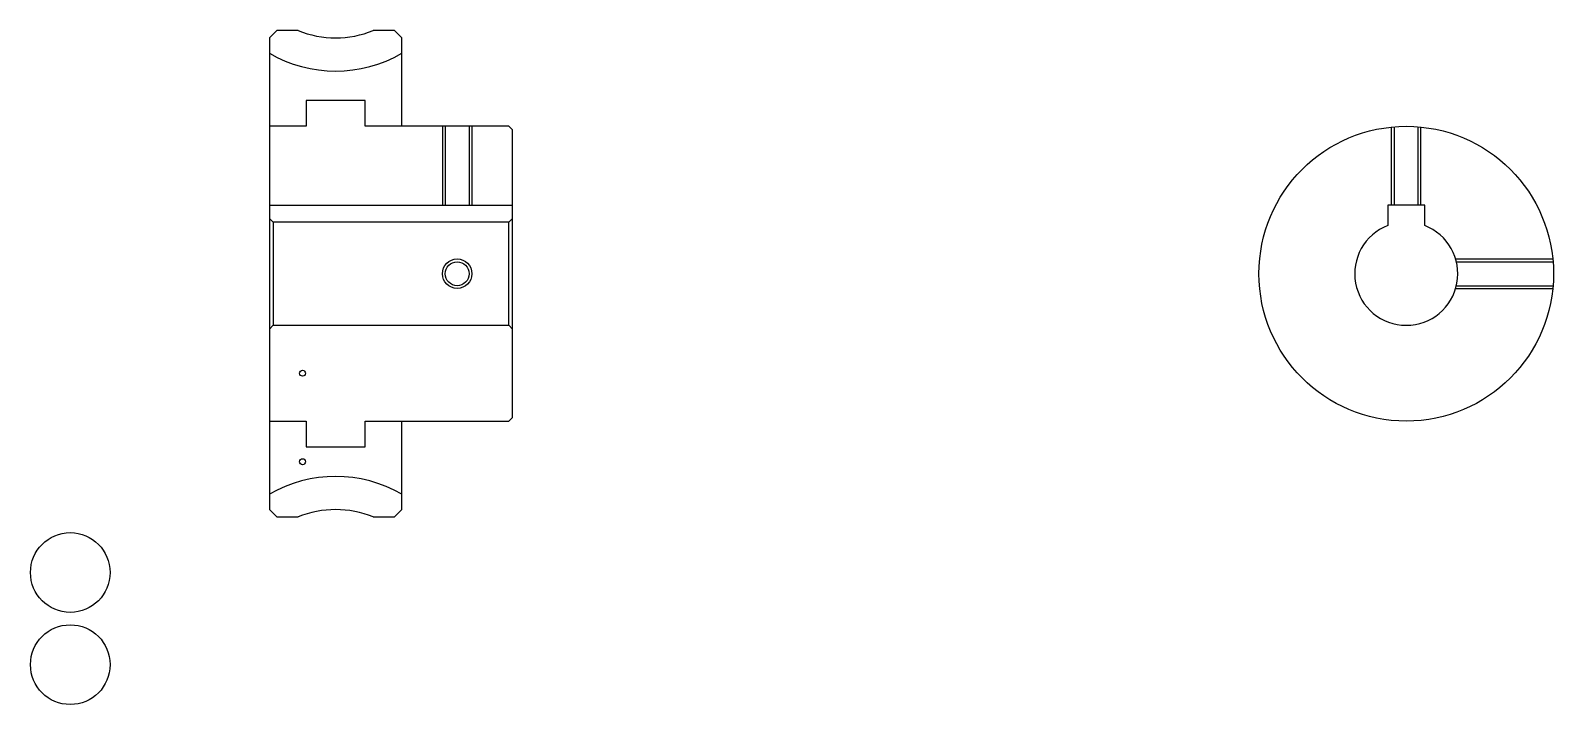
# Model space of a CAD drawing. Header units: metres. Extents: x 70 to 277, y 58 to 150.
import ezdxf

# ---------------------------------------------------------------- set-up
doc = ezdxf.new("R2010")
doc.units = ezdxf.units.M

msp = doc.modelspace()

# ---------------------------------------------------------------- linework, layer by layer
at = {"color": 4}
for p, q in [((102.740746, 126.114822), (135.740753, 126.114822)), ((135.740753, 124.314819), (135.240753, 123.814819)), ((102.740746, 109.314819), (103.240746, 109.814819)), ((135.740753, 109.314819), (135.240753, 109.814819))]:
    msp.add_line(p, q, dxfattribs=at)
for points in [[(106.641724, 149.814819), (103.740746, 149.814819), (102.740746, 148.814819), (102.740746, 109.314819)], [(120.740746, 136.814819), (120.740746, 148.814819), (119.740746, 149.814819), (116.839767, 149.814819)], [(120.740746, 136.814819), (115.740746, 136.814819), (115.740746, 140.314819), (107.740746, 140.314819), (107.740746, 136.814819), (102.740746, 136.814819)], [(120.740746, 96.814819), (135.240753, 96.814819), (135.740753, 97.314819), (135.740753, 136.314819), (135.240753, 136.814819), (120.740746, 136.814819)], [(126.240746, 136.814819), (126.240746, 126.114822)], [(126.620743, 136.814819), (126.620743, 126.114822)], [(129.860748, 136.814819), (129.860748, 126.114822)], [(130.240753, 136.814819), (130.240753, 126.114822)], [(255.129639, 126.114822), (255.129639, 136.714569)], [(255.509644, 126.114822), (255.509644, 136.7491)], [(258.749634, 126.114822), (258.749634, 136.7491)], [(259.129639, 126.114822), (259.129639, 136.714569)], [(102.740746, 124.314819), (103.240746, 123.814819), (103.240746, 109.814819), (135.240753, 109.814819), (135.240753, 123.814819), (103.240746, 123.814819)], [(259.629639, 123.353165), (259.629639, 126.114822), (254.629639, 126.114822), (254.629639, 123.353165)], [(263.83783, 118.814819), (277.029388, 118.814819)], [(263.939606, 118.434822), (277.063904, 118.434822)], [(263.83783, 114.814819), (277.029388, 114.814819)], [(263.939606, 115.194817), (277.063904, 115.194817)], [(102.740746, 109.314819), (102.740746, 84.814819), (103.740746, 83.814819), (106.641724, 83.814819)], [(102.740746, 96.814819), (107.740746, 96.814819), (107.740746, 93.314819), (115.740746, 93.314819), (115.740746, 96.814819), (120.740746, 96.814819)], [(116.839767, 83.814819), (119.740746, 83.814819), (120.740746, 84.814819), (120.740746, 96.814819)]]:
    msp.add_lwpolyline(points, dxfattribs=at)
for centre, radius in [((257.129639, 116.814819), 20), ((128.240753, 116.814819), 1.62)]:
    msp.add_circle(centre, radius, dxfattribs=at)
at = {"color": 7}
msp.add_circle((128.240753, 116.814819), 2, dxfattribs=at)
at = {"color": 5}
for centre, radius in [((107.240746, 103.314819), 0.405556), ((107.240746, 91.314819), 0.405556), ((75.703705, 76.277786), 5.407407), ((75.703705, 63.777782), 5.407407)]:
    msp.add_circle(centre, radius, dxfattribs=at)
at = {"color": 4}
for centre, radius, start, end in [((111.740746, 162.314819), 13.5, 247.80839416, 292.19160389), ((111.740746, 162.314819), 18, 239.99999955, 300.00000045), ((257.129639, 116.814819), 7, 110.92483306, 69.07516694), ((111.740746, 71.314819), 18, 59.99999955, 120.00000045), ((111.740746, 71.314819), 13.5, 67.80839611, 112.19160584)]:
    msp.add_arc(centre, radius, start, end, dxfattribs=at)

doc.saveas('drawing.dxf')
